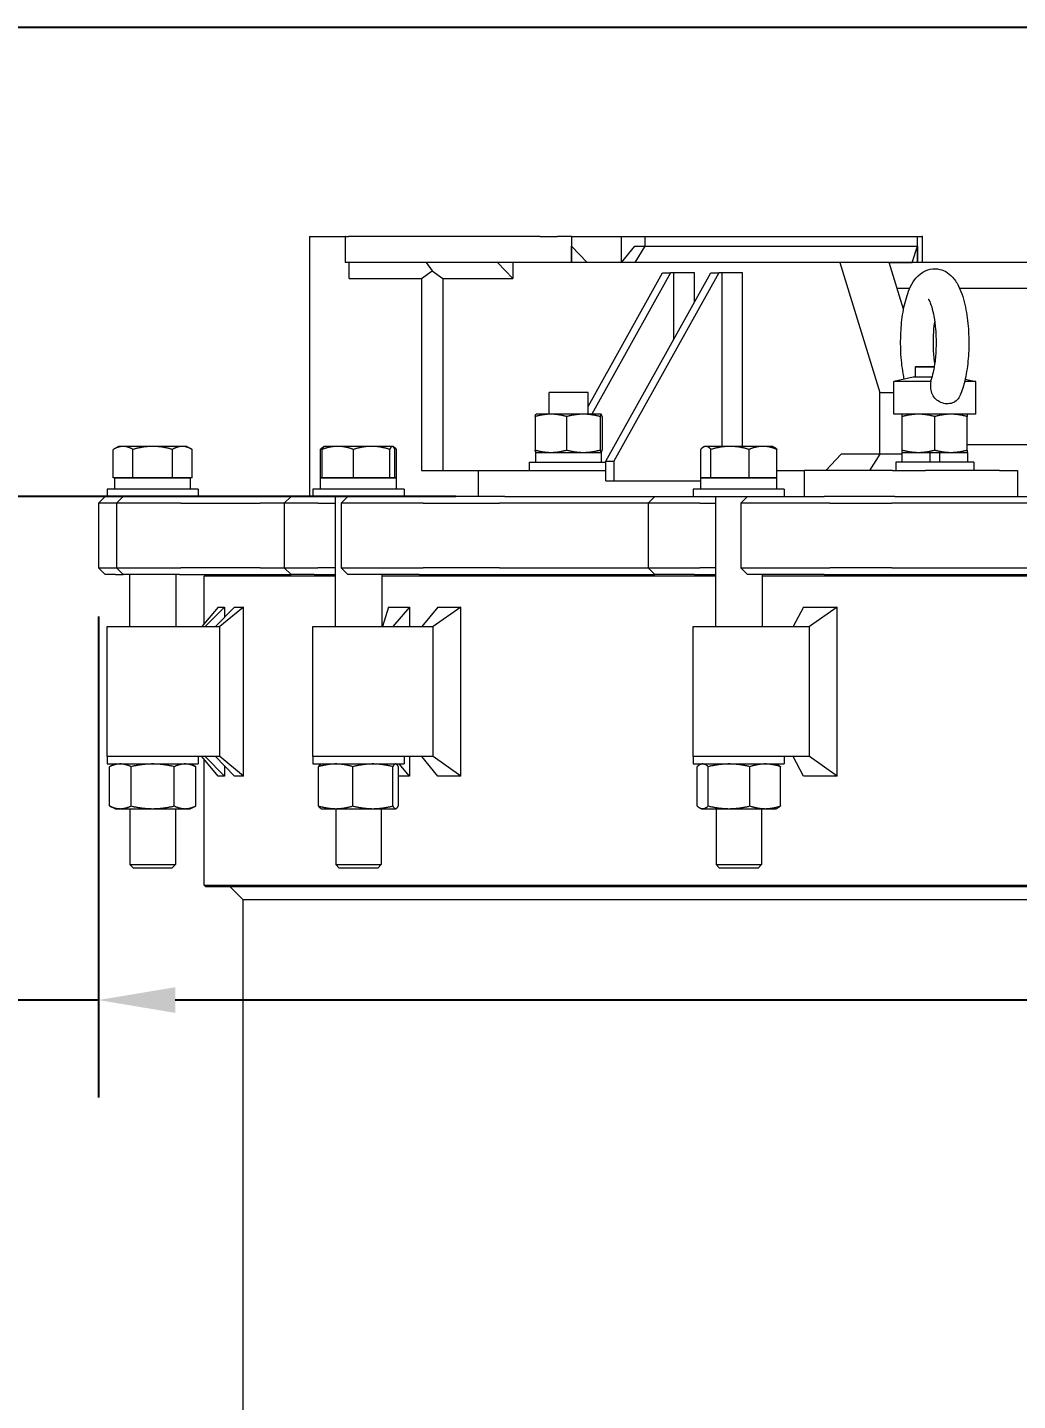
# Model space of a CAD drawing. Header units: inches. Extents: x 19 to 503, y 6 to 322.
# Drawn here: x 75.08 to 94.11, y 115.03 to 141.42 of the extents above; entities that cross this region are included whole.
import ezdxf

# ---------------------------------------------------------------- set-up
doc = ezdxf.new("R2010")
doc.units = ezdxf.units.IN
doc.header["$LTSCALE"] = 15
doc.header["$MEASUREMENT"] = 0
doc.linetypes.add('DASHED_SPACE', pattern=[0.2067, 0.1654, -0.0413])
for name, color, linetype, lineweight in [('Dimension (ANSI)', 7, 'Continuous', 25), ('Sketch Geometry (ANSI)', 7, 'Continuous', 25), ('Visible (ANSI)', 7, 'Continuous', 50)]:
    doc.layers.add(name, color=color, linetype=linetype, lineweight=lineweight)
doc.styles.add('MEMCOR Medium', font='arial.ttf')
doc.dimstyles.new('Default (ANSI)', dxfattribs={"dimscale": 15, "dimtxt": 0.15, "dimasz": 0.098425, "dimexe": 0.125, "dimexo": 0.0625, "dimgap": 0.031496, "dimtad": 0, "dimtih": 1, "dimtoh": 1, "dimdec": 4, "dimrnd": 1e-08, "dimzin": 3, "dimdsep": 46, "dimlunit": 5, "dimtxsty": 'MEMCOR Medium', "dimcen": 0.09, "dimdle": 0.393701, "dimclrd": 256, "dimclre": 256, "dimclrt": 256, "dimadec": 0, "dimazin": 1, "dimtfac": 0.8, "dimtofl": 0, "dimtmove": 0, "dimatfit": 3, "dimfxl": 1, "dimfrac": 1, "dimtolj": 1, "dimtzin": 4, "dimlwd": -1, "dimlwe": -1, "dimarcsym": 0})

# ---------------------------------------------------------------- blocks, each defined once
blk = doc.blocks.new('*D19')
at = {"layer": 'Defpoints', "color": 0, "transparency": 16777216}
for p in [(76.442, 131.031), (130.511, 131.031), (130.511, 122.723)]:
    blk.add_point(p, dxfattribs=at)
at = {"layer": 'Dimension (ANSI)', "transparency": 16777216}
for p, q in [((76.442, 130.093), (76.442, 120.848)), ((130.511, 130.093), (130.511, 120.848)), ((76.442, 122.723), (68.227, 122.723)), ((129.035, 122.723), (77.918, 122.723))]:
    blk.add_line(p, q, dxfattribs=at)
for points in [[(77.918, 122.969), (77.918, 122.477), (76.442, 122.723)], [(129.035, 122.969), (129.035, 122.477), (130.511, 122.723)]]:
    blk.add_solid(points, dxfattribs=at)
at = {"layer": 'Dimension (ANSI)', "transparency": 16777216, "char_height": 2.25, "attachment_point": 5, "style": 'MEMCOR Medium'}
for s, insert in [('\\A1; 54{\\H0.8x;\\S1#16;} in', (59.228, 125.038)), ('\\A1;[1373.4 mm]', (59.228, 120.809))]:
    blk.add_mtext(s, dxfattribs=dict(at, insert=insert))
blk = doc.blocks.new('*D22')
at = {"layer": 'Defpoints', "color": 0, "transparency": 16777216}
for p in [(44.986, 132.401), (84.252, 132.401), (80.752, 44.463)]:
    blk.add_point(p, dxfattribs=at)
at = {"layer": 'Dimension (ANSI)', "transparency": 16777216}
for p, q in [((83.314, 132.401), (43.111, 132.401)), ((44.986, 130.925), (44.986, 104.714)), ((44.986, 45.94), (44.986, 96.226)), ((79.815, 44.463), (43.111, 44.463))]:
    blk.add_line(p, q, dxfattribs=at)
for points in [[(44.74, 130.925), (45.232, 130.925), (44.986, 132.401)], [(44.74, 45.94), (45.232, 45.94), (44.986, 44.463)]]:
    blk.add_solid(points, dxfattribs=at)
at = {"layer": 'Dimension (ANSI)', "transparency": 16777216, "char_height": 2.25, "attachment_point": 5, "style": 'MEMCOR Medium'}
for s, insert in [('\\A1; 87{\\H0.8x;\\S15#16;} in', (44.986, 102.8)), ('\\A1;[2233.6 mm]', (44.986, 98.556))]:
    blk.add_mtext(s, dxfattribs=dict(at, insert=insert))
blk = doc.blocks.new('*D29')
at = {"layer": 'Defpoints', "color": 0, "transparency": 16777216}
for p in [(31.787, 141.416), (102.901, 141.416), (80.752, 44.463)]:
    blk.add_point(p, dxfattribs=at)
at = {"layer": 'Dimension (ANSI)', "transparency": 16777216}
for p, q in [((101.964, 141.416), (29.912, 141.416)), ((31.787, 139.94), (31.787, 89.902)), ((31.787, 45.94), (31.787, 81.414)), ((79.815, 44.463), (29.912, 44.463))]:
    blk.add_line(p, q, dxfattribs=at)
for points in [[(31.54, 139.94), (32.033, 139.94), (31.787, 141.416)], [(31.54, 45.94), (32.033, 45.94), (31.787, 44.463)]]:
    blk.add_solid(points, dxfattribs=at)
at = {"layer": 'Dimension (ANSI)', "transparency": 16777216, "char_height": 2.25, "attachment_point": 5, "style": 'MEMCOR Medium'}
for s, insert in [('\\A1; 96{\\H0.8x;\\S15#16;} in', (31.787, 87.988)), ('\\A1;[2462.6 mm]', (31.787, 83.744))]:
    blk.add_mtext(s, dxfattribs=dict(at, insert=insert))

msp = doc.modelspace()

# ---------------------------------------------------------------- linework, layer by layer
at = {"layer": 'Sketch Geometry (ANSI)', "linetype": 'DASHED_SPACE', "ltscale": 1.133667}
msp.add_line((137.78205, 141.41594), (25.30415, 141.41594), dxfattribs=at)
at = {"layer": 'Visible (ANSI)', "linetype": 'Continuous', "lineweight": 18}
for p, q in [((80.50085, 137.40094), (81.18805, 137.40094)), ((80.50085, 137.40094), (80.50085, 132.40094)), ((81.19243, 137.40094), (81.18805, 137.40094)), ((81.18805, 137.40094), (81.18805, 136.90094)), ((81.19243, 137.40094), (81.24971, 137.40094)), ((84.93378, 137.40094), (81.24971, 137.40094)), ((84.93378, 137.40094), (85.26919, 137.40094)), ((85.53742, 137.40094), (85.26919, 137.40094)), ((85.53742, 137.40094), (85.74085, 137.40094)), ((85.53742, 137.40094), (85.53742, 136.90094)), ((85.74085, 137.40094), (86.50085, 137.40094)), ((86.50085, 136.90094), (86.50085, 137.40094)), ((86.50085, 137.40094), (86.955, 137.40094)), ((86.955, 137.40094), (92.18581, 137.40094)), ((86.955, 137.21344), (86.955, 137.40094)), ((92.18581, 137.40094), (92.27297, 137.40094)), ((92.18581, 136.90094), (92.18581, 137.40094)), ((92.28765, 137.40094), (92.27297, 137.40094)), ((92.28765, 136.90094), (92.28765, 137.40094)), ((85.83463, 136.90094), (85.53742, 137.21344)), ((85.53742, 136.90094), (85.53742, 137.21344)), ((86.50085, 136.90094), (86.75683, 137.21344)), ((86.75683, 137.21344), (86.955, 137.21344)), ((86.75899, 136.90094), (86.955, 137.21344)), ((86.955, 137.21344), (92.18581, 137.21344)), ((92.08924, 136.90094), (92.18581, 137.21344)), ((92.18581, 137.21344), (92.18581, 136.90094)), ((81.19243, 136.90094), (81.18805, 136.90094)), ((81.24971, 136.90094), (81.19243, 136.90094)), ((84.70525, 136.90094), (81.24971, 136.90094)), ((81.26085, 136.58844), (81.26085, 136.90094)), ((82.65489, 136.58844), (82.85942, 136.73704)), ((82.74034, 136.90094), (82.85942, 136.73704)), ((82.85942, 136.73704), (83.06395, 136.58844)), ((84.40804, 136.58844), (84.11084, 136.90094)), ((84.40804, 136.90094), (84.40804, 136.58844)), ((90.69281, 136.90094), (84.70525, 136.90094)), ((85.85661, 134.13172), (87.28759, 136.70094)), ((87.4421, 136.70094), (85.92825, 133.98294)), ((86.1984, 133.08094), (88.21464, 136.70094)), ((88.36915, 136.70094), (86.35291, 133.08094)), ((87.28759, 136.70094), (87.4421, 136.70094)), ((87.5063, 136.70094), (87.4421, 136.70094)), ((87.90007, 136.70094), (87.5063, 136.70094)), ((87.5063, 135.42916), (87.5063, 136.70094)), ((87.90007, 136.13615), (87.90007, 136.70094)), ((88.21464, 136.70094), (88.36915, 136.70094)), ((88.43335, 136.70094), (88.36915, 136.70094)), ((88.82712, 136.70094), (88.43335, 136.70094)), ((88.43335, 133.36457), (88.43335, 136.70094)), ((88.82712, 133.36457), (88.82712, 136.70094)), ((91.64387, 136.90094), (90.69281, 136.90094)), ((90.69281, 136.90094), (91.46535, 134.40094)), ((98.70386, 136.90094), (91.64387, 136.90094)), ((91.9214, 136.00283), (91.64387, 136.90094)), ((91.64387, 136.90094), (92.08924, 136.90094)), ((81.26085, 136.58844), (82.65489, 136.58844)), ((82.65489, 136.58844), (82.65489, 132.90094)), ((83.06395, 136.58844), (83.06395, 132.90094)), ((83.06395, 136.58844), (84.40804, 136.58844)), ((92.04078, 136.40094), (91.79837, 136.40094)), ((100.26714, 136.40094), (92.99903, 136.40094)), ((92.15741, 134.90094), (92.14491, 134.88844)), ((92.5089, 134.88844), (92.14491, 134.88844)), ((92.14491, 134.88844), (92.14491, 134.69194)), ((92.15741, 134.90094), (92.51095, 134.90094)), ((92.10456, 134.69194), (91.73251, 134.61286)), ((92.44987, 134.61286), (91.73251, 134.61286)), ((91.73251, 133.98294), (91.73251, 134.61286)), ((92.46513, 134.69194), (92.10456, 134.69194)), ((93.30731, 134.61286), (93.0956, 134.61286)), ((93.10543, 134.65577), (93.30731, 134.61286)), ((93.30731, 133.98294), (93.30731, 134.61286)), ((85.85661, 134.40094), (85.10661, 134.40094)), ((85.10661, 133.98294), (85.10661, 134.40094)), ((85.85661, 133.98294), (85.85661, 134.40094)), ((91.46535, 134.40094), (91.73251, 134.40094)), ((91.46535, 133.21344), (91.46535, 134.40094)), ((84.83819, 133.93785), (84.83819, 133.29403)), ((84.85661, 133.98294), (84.85571, 133.98252)), ((85.14058, 133.98294), (84.85661, 133.98294)), ((85.76468, 133.98294), (85.14058, 133.98294)), ((85.44297, 133.93785), (85.44297, 133.29403)), ((86.10571, 133.98294), (85.76468, 133.98294)), ((86.08639, 133.93785), (86.08639, 133.29403)), ((86.10661, 133.98294), (86.10571, 133.98294)), ((86.10661, 133.98294), (86.1075, 133.98252)), ((86.12503, 133.93785), (86.12503, 133.29403)), ((93.30731, 133.98294), (91.73251, 133.98294)), ((91.89491, 133.29403), (91.89491, 133.93785)), ((92.51991, 133.29403), (92.51991, 133.93785)), ((93.14491, 133.29403), (93.14491, 133.93785)), ((76.8284, 133.36457), (76.72692, 133.30598)), ((76.72692, 132.76057), (76.72692, 133.30598)), ((76.91629, 133.36457), (76.8284, 133.36457)), ((77.4844, 133.36457), (76.91629, 133.36457)), ((77.10566, 132.76057), (77.10566, 133.30598)), ((78.05251, 133.36457), (77.4844, 133.36457)), ((77.86314, 132.76057), (77.86314, 133.30598)), ((78.1404, 133.36457), (78.05251, 133.36457)), ((78.1404, 133.36457), (78.24188, 133.30598)), ((78.24188, 132.76057), (78.24188, 133.30598)), ((80.70977, 132.76057), (80.70977, 133.30598)), ((80.74162, 132.76057), (80.74162, 133.30598)), ((80.77979, 133.3613), (80.76231, 133.35121)), ((80.78545, 133.36457), (80.77979, 133.3613)), ((81.0421, 133.36457), (80.78545, 133.36457)), ((81.69249, 133.36457), (81.0421, 133.36457)), ((81.34258, 132.76057), (81.34258, 133.30598)), ((82.09183, 133.36457), (81.69249, 133.36457)), ((82.0424, 132.76057), (82.0424, 133.30598)), ((82.09745, 133.36457), (82.09183, 133.36457)), ((82.09745, 133.36457), (82.10311, 133.3613)), ((82.10311, 133.3613), (82.12059, 133.35121)), ((82.14127, 132.76057), (82.14127, 133.30598)), ((82.17312, 132.76057), (82.17312, 133.30598)), ((88.02144, 132.76057), (88.02144, 133.30598)), ((88.09712, 133.36457), (88.07398, 133.35121)), ((88.11947, 133.36457), (88.09712, 133.36457)), ((88.58333, 133.36457), (88.11947, 133.36457)), ((88.2175, 132.76057), (88.2175, 133.30598)), ((89.21698, 133.36457), (88.58333, 133.36457)), ((88.94917, 132.76057), (88.94917, 133.30598)), ((89.40912, 133.36457), (89.21698, 133.36457)), ((89.40912, 133.36457), (89.43226, 133.35121)), ((89.48479, 132.76057), (89.48479, 133.30598)), ((93.14491, 133.40094), (98.47483, 133.40094)), ((84.73161, 133.06094), (86.1984, 133.06094)), ((84.73161, 132.90094), (84.73161, 133.06094)), ((84.84911, 133.24894), (86.11411, 133.24894)), ((84.84911, 133.06094), (84.84911, 133.24894)), ((84.85661, 133.24894), (84.85571, 133.24936)), ((86.10661, 133.24894), (86.1075, 133.24936)), ((86.11411, 133.06094), (86.11411, 133.24894)), ((86.1984, 133.08094), (86.35291, 133.08094)), ((86.1984, 132.70094), (86.1984, 133.08094)), ((86.35291, 133.08094), (86.35291, 132.70094)), ((90.72371, 133.21344), (90.42651, 132.90094)), ((91.46535, 133.21344), (90.72371, 133.21344)), ((91.46535, 133.21344), (91.26472, 132.90094)), ((91.88741, 133.21344), (91.46535, 133.21344)), ((93.26991, 133.06094), (91.76991, 133.06094)), ((91.76991, 133.06094), (91.76991, 132.90094)), ((91.88741, 133.24894), (92.42591, 133.24894)), ((91.88741, 133.24894), (91.88741, 133.06094)), ((92.42591, 133.24894), (92.42591, 133.06094)), ((92.42591, 133.24894), (92.61391, 133.24894)), ((92.61391, 133.24894), (92.61391, 133.06094)), ((92.61391, 133.24894), (93.15241, 133.24894)), ((93.15241, 133.24894), (93.15241, 133.06094)), ((93.26991, 133.06094), (93.26991, 132.90094)), ((76.91629, 132.76057), (76.72692, 132.76057)), ((76.7549, 132.76056), (78.21339, 132.76056)), ((76.7549, 132.54156), (76.7549, 132.76056)), ((76.8284, 132.76057), (76.8284, 132.76056)), ((77.10566, 132.76057), (76.91629, 132.76057)), ((77.4844, 132.76057), (77.10566, 132.76057)), ((77.86314, 132.76057), (77.4844, 132.76057)), ((78.05251, 132.76057), (77.86314, 132.76057)), ((78.24188, 132.76057), (78.05251, 132.76057)), ((78.1404, 132.76057), (78.1404, 132.76056)), ((80.74162, 132.76057), (80.70977, 132.76057)), ((80.71195, 132.76056), (82.17095, 132.76056)), ((80.71195, 132.54156), (80.71195, 132.76056)), ((81.0421, 132.76057), (80.74162, 132.76057)), ((80.78545, 132.76057), (80.78545, 132.76056)), ((81.34258, 132.76057), (81.0421, 132.76057)), ((81.69249, 132.76057), (81.34258, 132.76057)), ((82.0424, 132.76057), (81.69249, 132.76057)), ((82.09183, 132.76057), (82.0424, 132.76057)), ((82.14127, 132.76057), (82.09183, 132.76057)), ((82.09745, 132.76057), (82.09745, 132.76056)), ((82.17312, 132.76057), (82.14127, 132.76057)), ((82.17095, 132.54156), (82.17095, 132.76056)), ((82.65489, 132.90094), (83.06395, 132.90094)), ((83.06395, 132.90094), (83.74889, 132.90094)), ((83.74889, 132.90094), (83.77336, 132.90094)), ((83.74889, 132.40094), (83.74889, 132.90094)), ((83.77336, 132.90094), (84.23689, 132.90094)), ((84.23689, 132.90094), (84.86692, 132.90094)), ((84.86692, 132.90094), (86.1984, 132.90094)), ((88.11947, 132.76057), (88.02144, 132.76057)), ((88.02362, 132.76056), (89.48262, 132.76056)), ((88.02362, 132.54156), (88.02362, 132.76056)), ((88.09712, 132.76057), (88.09712, 132.76056)), ((88.2175, 132.76057), (88.11947, 132.76057)), ((88.58333, 132.76057), (88.2175, 132.76057)), ((88.94917, 132.76057), (88.58333, 132.76057)), ((89.21698, 132.76057), (88.94917, 132.76057)), ((89.48479, 132.76057), (89.21698, 132.76057)), ((89.40912, 132.76057), (89.40912, 132.76056)), ((89.48262, 132.54156), (89.48262, 132.76056)), ((89.48479, 132.90094), (90.01042, 132.90094)), ((91.71001, 132.90094), (90.01042, 132.90094)), ((90.01042, 132.90094), (90.01042, 132.40094)), ((91.71001, 132.90094), (92.34005, 132.90094)), ((93.76663, 132.90094), (92.34005, 132.90094)), ((93.76663, 132.90094), (94.11213, 132.90094)), ((94.11213, 132.90094), (94.11213, 132.40094)), ((78.3594, 132.54156), (76.6094, 132.54156)), ((76.6094, 132.54156), (76.6094, 132.40094)), ((78.2139, 132.54156), (78.2139, 132.60531)), ((78.3594, 132.54156), (78.3594, 132.40094)), ((82.31645, 132.54156), (80.56645, 132.54156)), ((80.56645, 132.54156), (80.56645, 132.40094)), ((82.31645, 132.54156), (82.31645, 132.40094)), ((86.1984, 132.70094), (86.35291, 132.70094)), ((86.35291, 132.70094), (88.02362, 132.70094)), ((89.62812, 132.54156), (87.87812, 132.54156)), ((87.87812, 132.54156), (87.87812, 132.40094)), ((89.62812, 132.54156), (89.62812, 132.40094)), ((76.57152, 132.40094), (76.44152, 132.27094)), ((76.45404, 132.27094), (76.44152, 132.27094)), ((76.44152, 132.27094), (76.44152, 131.03094)), ((76.49982, 132.27094), (76.45404, 132.27094)), ((76.78891, 132.27094), (76.49982, 132.27094)), ((76.57152, 132.40094), (76.58241, 132.40094)), ((76.58241, 132.40094), (76.6094, 132.40094)), ((76.6094, 132.40094), (76.91891, 132.40094)), ((76.91891, 132.40094), (76.78891, 132.27094)), ((76.79515, 132.27094), (76.78891, 132.27094)), ((76.78891, 132.27094), (76.78891, 131.03094)), ((76.85902, 132.27094), (76.79515, 132.27094)), ((78.02679, 132.27094), (76.85902, 132.27094)), ((76.91891, 132.40094), (76.9219, 132.40094)), ((76.9219, 132.40094), (76.98547, 132.40094)), ((76.98547, 132.40094), (78.00143, 132.40094)), ((78.95169, 132.40094), (78.00143, 132.40094)), ((78.02679, 132.27094), (78.97705, 132.27094)), ((79.67746, 132.40094), (78.95169, 132.40094)), ((78.97705, 132.27094), (79.55306, 132.27094)), ((80.01491, 132.27094), (79.55306, 132.27094)), ((79.67746, 132.40094), (80.14491, 132.40094)), ((80.14491, 132.40094), (80.01491, 132.27094)), ((80.16297, 132.27094), (80.01491, 132.27094)), ((80.01491, 132.27094), (80.01491, 131.03094)), ((80.14491, 132.40094), (80.27372, 132.40094)), ((80.31143, 132.27094), (80.16297, 132.27094)), ((80.27372, 132.40094), (80.42147, 132.40094)), ((80.66195, 132.27094), (80.31143, 132.27094)), ((80.42147, 132.40094), (80.56645, 132.40094)), ((80.56645, 132.40094), (81.23641, 132.40094)), ((80.66195, 132.27094), (80.99395, 132.27094)), ((80.99395, 132.40094), (80.99395, 129.90094)), ((81.23641, 132.40094), (81.10641, 132.27094)), ((81.15247, 132.27094), (81.10641, 132.27094)), ((81.10641, 132.27094), (81.10641, 131.03094)), ((81.31626, 132.27094), (81.15247, 132.27094)), ((81.23641, 132.40094), (81.25852, 132.40094)), ((81.25852, 132.40094), (81.42153, 132.40094)), ((82.68162, 132.27094), (81.31626, 132.27094)), ((81.42153, 132.40094), (82.6094, 132.40094)), ((83.41499, 132.40094), (82.6094, 132.40094)), ((82.68162, 132.27094), (83.48721, 132.27094)), ((84.25199, 132.40094), (83.41499, 132.40094)), ((83.48721, 132.27094), (84.1515, 132.27094)), ((87.00787, 132.27094), (84.1515, 132.27094)), ((84.25199, 132.40094), (87.13787, 132.40094)), ((87.13787, 132.40094), (87.00787, 132.27094)), ((87.42116, 132.27094), (87.00787, 132.27094)), ((87.00787, 132.27094), (87.00787, 131.03094)), ((87.13787, 132.40094), (87.49743, 132.40094)), ((87.64969, 132.27094), (87.42116, 132.27094)), ((87.49743, 132.40094), (87.72488, 132.40094)), ((88.00215, 132.27094), (87.64969, 132.27094)), ((87.72488, 132.40094), (87.89192, 132.40094)), ((87.89192, 132.40094), (88.92149, 132.40094)), ((88.00215, 132.27094), (88.30562, 132.27094)), ((88.30562, 132.40094), (88.30562, 129.90094)), ((88.92149, 132.40094), (88.79149, 132.27094)), ((88.9084, 132.27094), (88.79149, 132.27094)), ((88.79149, 132.27094), (88.79149, 131.03094)), ((89.14717, 132.27094), (88.9084, 132.27094)), ((88.92149, 132.40094), (88.9776, 132.40094)), ((88.9776, 132.40094), (89.21525, 132.40094)), ((90.50228, 132.27094), (89.14717, 132.27094)), ((89.21525, 132.40094), (90.39419, 132.40094)), ((90.93246, 132.40094), (90.39419, 132.40094)), ((90.50228, 132.27094), (91.04055, 132.27094)), ((91.75326, 132.40094), (90.93246, 132.40094)), ((91.04055, 132.27094), (91.69198, 132.27094)), ((96.21876, 132.27094), (91.69198, 132.27094)), ((91.75326, 132.40094), (96.2565, 132.40094)), ((76.44152, 131.03094), (76.45404, 131.03094)), ((76.57152, 130.90094), (76.44152, 131.03094)), ((76.45404, 131.03094), (76.49982, 131.03094)), ((76.49982, 131.03094), (76.78891, 131.03094)), ((76.58241, 130.90094), (76.57152, 130.90094)), ((76.62797, 130.90094), (76.58241, 130.90094)), ((76.76968, 130.90094), (76.62797, 130.90094)), ((76.76968, 130.90094), (76.91891, 130.90094)), ((76.78891, 131.03094), (76.79515, 131.03094)), ((76.91891, 130.90094), (76.78891, 131.03094)), ((76.79515, 131.03094), (76.85902, 131.03094)), ((76.85902, 131.03094), (78.02679, 131.03094)), ((76.9219, 130.90094), (76.91891, 130.90094)), ((76.98547, 130.90094), (76.9219, 130.90094)), ((78.00143, 130.90094), (76.98547, 130.90094)), ((77.0369, 130.90094), (77.0369, 129.90094)), ((77.9319, 130.90094), (77.9319, 129.90094)), ((78.00143, 130.90094), (78.95169, 130.90094)), ((78.97705, 131.03094), (78.02679, 131.03094)), ((78.50644, 130.90094), (78.47519, 130.86969)), ((78.95169, 130.90094), (79.48614, 130.90094)), ((79.55306, 131.03094), (78.97705, 131.03094)), ((79.48614, 130.90094), (80.14491, 130.90094)), ((79.55306, 131.03094), (80.01491, 131.03094)), ((80.01491, 131.03094), (80.16297, 131.03094)), ((80.14491, 130.90094), (80.01491, 131.03094)), ((80.27372, 130.90094), (80.14491, 130.90094)), ((80.16297, 131.03094), (80.31143, 131.03094)), ((80.42147, 130.90094), (80.27372, 130.90094)), ((80.31143, 131.03094), (80.66195, 131.03094)), ((80.58972, 130.90094), (80.42147, 130.90094)), ((80.58972, 130.90094), (80.99395, 130.90094)), ((80.99395, 131.03094), (80.66195, 131.03094)), ((81.10641, 131.03094), (81.15247, 131.03094)), ((81.23641, 130.90094), (81.10641, 131.03094)), ((81.15247, 131.03094), (81.31626, 131.03094)), ((81.25852, 130.90094), (81.23641, 130.90094)), ((81.42153, 130.90094), (81.25852, 130.90094)), ((81.31626, 131.03094), (82.68162, 131.03094)), ((82.6094, 130.90094), (81.42153, 130.90094)), ((81.88895, 130.90094), (81.88895, 129.90094)), ((82.6094, 130.90094), (83.41499, 130.90094)), ((83.48721, 131.03094), (82.68162, 131.03094)), ((83.41499, 130.90094), (83.96268, 130.90094)), ((84.1515, 131.03094), (83.48721, 131.03094)), ((83.96268, 130.90094), (87.13787, 130.90094)), ((84.1515, 131.03094), (87.00787, 131.03094)), ((87.00787, 131.03094), (87.42116, 131.03094)), ((87.13787, 130.90094), (87.00787, 131.03094)), ((87.49743, 130.90094), (87.13787, 130.90094)), ((87.42116, 131.03094), (87.64969, 131.03094)), ((87.72488, 130.90094), (87.49743, 130.90094)), ((87.64969, 131.03094), (88.00215, 131.03094)), ((87.89406, 130.90094), (87.72488, 130.90094)), ((87.89406, 130.90094), (88.30562, 130.90094)), ((88.30562, 131.03094), (88.00215, 131.03094)), ((88.79149, 131.03094), (88.9084, 131.03094)), ((88.92149, 130.90094), (88.79149, 131.03094)), ((88.9084, 131.03094), (89.14717, 131.03094)), ((88.9776, 130.90094), (88.92149, 130.90094)), ((89.21525, 130.90094), (88.9776, 130.90094)), ((89.14717, 131.03094), (90.50228, 131.03094)), ((89.20062, 130.90094), (89.20062, 129.90094)), ((90.39419, 130.90094), (89.21525, 130.90094)), ((90.39419, 130.90094), (90.93246, 130.90094)), ((91.04055, 131.03094), (90.50228, 131.03094)), ((90.93246, 130.90094), (91.41001, 130.90094)), ((91.69198, 131.03094), (91.04055, 131.03094)), ((91.41001, 130.90094), (96.48577, 130.90094)), ((91.69198, 131.03094), (96.21876, 131.03094)), ((80.99395, 130.86969), (78.47519, 130.86969)), ((78.47519, 129.95309), (78.47519, 130.86969)), ((88.30562, 130.86969), (81.88895, 130.86969)), ((97.85877, 130.86969), (89.20062, 130.86969)), ((78.7424, 130.27579), (78.432, 129.90094)), ((78.86423, 130.27579), (78.49519, 129.90094)), ((79.05644, 130.27579), (78.69028, 129.90094)), ((78.7424, 130.27579), (78.86423, 130.27579)), ((79.23007, 130.27579), (78.77341, 129.90094)), ((78.86423, 130.27579), (78.86423, 130.07902)), ((79.05644, 130.27579), (79.23007, 130.27579)), ((79.23007, 127.02609), (79.23007, 130.27579)), ((82.02027, 130.27579), (81.90338, 129.90094)), ((82.02027, 130.27579), (82.419, 130.27579)), ((82.419, 130.27579), (82.10327, 129.90094)), ((82.419, 130.27579), (82.419, 129.90094)), ((82.96637, 130.27579), (82.65884, 129.90094)), ((83.40902, 130.27579), (82.87562, 129.90094)), ((82.96637, 130.27579), (83.40902, 130.27579)), ((83.40902, 127.02609), (83.40902, 130.27579)), ((89.99876, 130.27579), (89.79667, 129.90094)), ((89.99876, 130.27579), (90.64305, 130.27579)), ((90.64305, 130.27579), (90.11412, 129.90094)), ((90.64305, 127.02609), (90.64305, 130.27579)), ((76.6094, 129.90094), (77.6551, 129.90094)), ((76.6094, 127.40094), (76.6094, 129.90094)), ((77.6551, 129.90094), (78.77341, 129.90094)), ((78.77341, 127.40094), (78.77341, 129.90094)), ((80.56645, 129.90094), (81.92757, 129.90094)), ((80.56645, 127.40094), (80.56645, 129.90094)), ((81.92757, 129.90094), (82.87562, 129.90094)), ((82.87562, 127.40094), (82.87562, 129.90094)), ((87.87812, 129.90094), (89.48065, 129.90094)), ((87.87812, 127.40094), (87.87812, 129.90094)), ((89.48065, 129.90094), (90.11412, 129.90094)), ((90.11412, 127.40094), (90.11412, 129.90094)), ((77.6551, 127.40094), (76.6094, 127.40094)), ((77.6551, 127.40094), (76.6094, 127.40094)), ((76.6094, 127.40094), (76.6094, 127.26031)), ((76.6094, 127.26031), (78.3594, 127.26031)), ((76.7654, 127.26031), (76.65417, 127.20845)), ((76.65417, 126.45318), (76.65417, 127.20845)), ((77.06928, 126.45318), (77.06928, 127.20845)), ((78.77341, 127.40094), (77.6551, 127.40094)), ((77.89951, 126.45318), (77.89951, 127.20845)), ((78.2034, 127.26031), (78.31463, 127.20845)), ((78.31463, 126.45318), (78.31463, 127.20845)), ((78.3594, 127.40094), (78.3594, 127.26031)), ((78.7424, 127.02609), (78.432, 127.40094)), ((78.47519, 124.93219), (78.47519, 127.34879)), ((78.86423, 127.02609), (78.49519, 127.40094)), ((79.05644, 127.02609), (78.69028, 127.40094)), ((79.23007, 127.02609), (78.77341, 127.40094)), ((78.86423, 127.22286), (78.86423, 127.02609)), ((81.92757, 127.40094), (80.56645, 127.40094)), ((81.92757, 127.40094), (80.56645, 127.40094)), ((80.56645, 127.40094), (80.56645, 127.26031)), ((80.56645, 127.26031), (82.31645, 127.26031)), ((80.67441, 126.45318), (80.67441, 127.20845)), ((80.72245, 127.26031), (80.71624, 127.25742)), ((81.33308, 126.45318), (81.33308, 127.20845)), ((82.87562, 127.40094), (81.92757, 127.40094)), ((82.10011, 126.45318), (82.10011, 127.20845)), ((82.16045, 127.26031), (82.16665, 127.25742)), ((82.20848, 126.45318), (82.20848, 127.20845)), ((82.419, 127.02609), (82.22172, 127.26031)), ((82.31645, 127.40094), (82.31645, 127.26031)), ((82.419, 127.40094), (82.419, 127.02609)), ((82.96637, 127.02609), (82.65884, 127.40094)), ((83.40902, 127.02609), (82.87562, 127.40094)), ((89.48065, 127.40094), (87.87812, 127.40094)), ((89.48065, 127.40094), (87.87812, 127.40094)), ((87.87812, 127.40094), (87.87812, 127.26031)), ((87.87812, 127.26031), (89.62812, 127.26031)), ((87.95118, 126.45318), (87.95118, 127.20845)), ((88.03412, 127.26031), (88.00875, 127.24849)), ((88.16606, 126.45318), (88.16606, 127.20845)), ((88.968, 126.45318), (88.968, 127.20845)), ((89.47212, 127.26031), (89.49748, 127.24849)), ((90.11412, 127.40094), (89.48065, 127.40094)), ((89.55506, 126.45318), (89.55506, 127.20845)), ((89.62812, 127.40094), (89.62812, 127.26031)), ((89.99876, 127.02609), (89.79667, 127.40094)), ((90.64305, 127.02609), (90.11412, 127.40094)), ((78.86423, 127.02609), (78.7424, 127.02609)), ((79.23007, 127.02609), (79.05644, 127.02609)), ((82.419, 127.02609), (82.20848, 127.02609)), ((83.40902, 127.02609), (82.96637, 127.02609)), ((90.64305, 127.02609), (89.99876, 127.02609)), ((76.7654, 126.40131), (76.65417, 126.45318)), ((78.2034, 126.40131), (78.31463, 126.45318)), ((88.03412, 126.40131), (88.00875, 126.41314)), ((89.47212, 126.40131), (89.49748, 126.41314)), ((76.7654, 126.40131), (76.86173, 126.40131)), ((76.86173, 126.40131), (77.4844, 126.40131)), ((77.0469, 126.40131), (77.0469, 125.32668)), ((77.4844, 126.40131), (78.10707, 126.40131)), ((77.9219, 126.40131), (77.9219, 125.32668)), ((78.10707, 126.40131), (78.2034, 126.40131)), ((80.72245, 126.40131), (80.71624, 126.40421)), ((80.72245, 126.40131), (81.00375, 126.40131)), ((81.00375, 126.40131), (81.7166, 126.40131)), ((81.00395, 126.40131), (81.00395, 125.32668)), ((81.7166, 126.40131), (82.1543, 126.40131)), ((81.87895, 126.40131), (81.87895, 125.32668)), ((82.1543, 126.40131), (82.16045, 126.40131)), ((82.16045, 126.40131), (82.16665, 126.40421)), ((88.03412, 126.40131), (88.05862, 126.40131)), ((88.05862, 126.40131), (88.56703, 126.40131)), ((88.31562, 126.40131), (88.31562, 125.32668)), ((88.56703, 126.40131), (89.26153, 126.40131)), ((89.19062, 126.40131), (89.19062, 125.32668)), ((89.26153, 126.40131), (89.47212, 126.40131)), ((77.0469, 125.32668), (77.9219, 125.32668)), ((77.11506, 125.26056), (77.0469, 125.32668)), ((77.85374, 125.26056), (77.11506, 125.26056)), ((77.85374, 125.26056), (77.9219, 125.32668)), ((81.00395, 125.32668), (81.87895, 125.32668)), ((81.07211, 125.26056), (81.00395, 125.32668)), ((81.81079, 125.26056), (81.07211, 125.26056)), ((81.81079, 125.26056), (81.87895, 125.32668)), ((88.31562, 125.32668), (89.19062, 125.32668)), ((88.38378, 125.26056), (88.31562, 125.32668)), ((89.12246, 125.26056), (88.38378, 125.26056)), ((89.12246, 125.26056), (89.19062, 125.32668)), ((78.47519, 124.93219), (128.47762, 124.93219)), ((78.50644, 124.90094), (78.47519, 124.93219)), ((128.44634, 124.90094), (78.50644, 124.90094)), ((79.2267, 124.65094), (78.9767, 124.90094)), ((79.2267, 113.15094), (79.2267, 124.65094)), ((127.72278, 124.65094), (79.2267, 124.65094))]:
    msp.add_line(p, q, dxfattribs=at)
msp.add_ellipse((77.4844, 132.60531), major_axis=(0, 4.1372), ratio=0.17632698, start_param=4.71238898, end_param=4.7499235, dxfattribs=at)
for points, knots in [([(91.93438, 134.65577), (91.92651, 134.69171), (91.91931, 134.72852), (91.89, 134.89699), (91.8752, 135.03745), (91.86206, 135.31846), (91.86304, 135.45858), (91.87982, 135.73188), (91.89561, 135.8649), (91.94304, 136.11895), (91.97499, 136.23867), (92.06722, 136.47136), (92.124, 136.58475), (92.27313, 136.70194), (92.30546, 136.7226), (92.39793, 136.76456), (92.46496, 136.77999), (92.58871, 136.77639), (92.64393, 136.76274), (92.74679, 136.71789), (92.79184, 136.68517), (92.88693, 136.59654), (92.92741, 136.53764), (93.02486, 136.36141), (93.06717, 136.23314), (93.12973, 135.96074), (93.15046, 135.82052), (93.17399, 135.53849), (93.17785, 135.39769), (93.17051, 135.12066), (93.15949, 134.98453), (93.12237, 134.7233), (93.09601, 134.59892), (93.04584, 134.43733), (93.02902, 134.39058), (93.00999, 134.34584)], [4.09552197, 4.09552197, 4.09552197, 4.09552197, 4.19963387, 4.19963387, 4.56211198, 4.56211198, 4.90855175, 4.90855175, 5.25587215, 5.25587215, 5.62101812, 5.62101812, 6.0449736, 6.0449736, 6.14387202, 6.14387202, 6.29216644, 6.29216644, 6.41712226, 6.41712226, 6.56359159, 6.56359159, 6.79275957, 6.79275957, 7.21480781, 7.21480781, 7.59032217, 7.59032217, 7.93942864, 7.93942864, 8.28504298, 8.28504298, 8.64169478, 8.64169478, 8.79639587, 8.79639587, 8.79639587, 8.79639587]), ([(92.3963, 136.19295), (92.3963, 136.19295), (92.39767, 136.19133), (92.40465, 136.18121), (92.41318, 136.16697), (92.4346, 136.121), (92.44813, 136.08586), (92.47658, 135.99263), (92.49132, 135.93135), (92.51751, 135.78711), (92.52845, 135.70244), (92.54312, 135.52032), (92.54647, 135.42242), (92.54432, 135.22672), (92.5387, 135.12894), (92.5195, 134.94732), (92.50605, 134.86322), (92.47664, 134.72923), (92.46143, 134.67594), (92.44629, 134.63349)], [6.62702398, 6.62702398, 6.62702398, 6.62702398, 6.70416555, 6.70416555, 6.86876853, 6.86876853, 7.07490819, 7.07490819, 7.32264417, 7.32264417, 7.59898491, 7.59898491, 7.88954692, 7.88954692, 8.18360734, 8.18360734, 8.4716069, 8.4716069, 8.71095174, 8.71095174, 8.71095174, 8.71095174]), ([(92.51991, 134.96149), (92.51759, 134.97862), (92.51542, 134.99604), (92.50326, 135.1022), (92.49695, 135.19687), (92.49287, 135.39089), (92.49532, 135.4903), (92.50638, 135.64593), (92.51239, 135.70462), (92.51991, 135.7603)], [4.300253669, 4.300253669, 4.300253669, 4.300253669, 4.35754583, 4.35754583, 4.644492531, 4.644492531, 4.938376462, 4.938376462, 5.124524292, 5.124524292, 5.124524292, 5.124524292]), ([(93.00999, 134.34584), (93.00655, 134.33775), (93.0029, 134.33006), (92.98151, 134.28931), (92.95862, 134.26093), (92.90219, 134.21592), (92.86946, 134.19998), (92.79772, 134.18193), (92.75935, 134.18004), (92.68237, 134.19062), (92.64447, 134.20292), (92.57595, 134.24039), (92.5459, 134.26462), (92.49741, 134.32199), (92.4793, 134.3536), (92.45287, 134.42513), (92.4459, 134.46406), (92.44215, 134.54006), (92.44462, 134.57679), (92.44987, 134.61286)], [0.72453654, 0.72453654, 0.72453654, 0.72453654, 0.81032109, 0.81032109, 1.20276192, 1.20276192, 1.59558596, 1.59558596, 1.99035936, 1.99035936, 2.38336514, 2.38336514, 2.76084736, 2.76084736, 3.1197663, 3.1197663, 3.50609869, 3.50609869, 3.8615623, 3.8615623, 3.8615623, 3.8615623])]:
    msp.add_open_spline(points, degree=3, knots=knots, dxfattribs=at)
msp.add_open_spline([(92.44987, 134.61286), (92.44503, 134.61963), (92.44382, 134.62656), (92.44629, 134.63349)], degree=3, dxfattribs=at)
for points, weights in [([(85.14058, 133.98294), (85.00024, 133.98294), (84.83819, 133.93785)], [1, 1.0379548493, 1]), ([(84.83819, 133.93785), (84.84757, 133.97873), (84.85571, 133.98252)], [1, 1.03428601169, 1.00662839197]), ([(85.44297, 133.93785), (85.28092, 133.98294), (85.14058, 133.98294)], [1, 1.0379548493, 1]), ([(85.76468, 133.98294), (85.61538, 133.98294), (85.44297, 133.93785)], [1, 1.0379548493, 1]), ([(86.08639, 133.93785), (85.91399, 133.98294), (85.76468, 133.98294)], [1, 1.0379548493, 1]), ([(86.10571, 133.98294), (86.09675, 133.98294), (86.08639, 133.93785)], [1, 1.0379548493, 1]), ([(86.12503, 133.93785), (86.11468, 133.98294), (86.10571, 133.98294)], [1, 1.0379548493, 1]), ([(91.89491, 133.93785), (91.89491, 133.98294), (91.89491, 133.98294)], [1, 1.0379548493, 1]), ([(92.20741, 133.98294), (92.06237, 133.98294), (91.89491, 133.93785)], [1, 1.0379548493, 1]), ([(92.51991, 133.93785), (92.35244, 133.98294), (92.20741, 133.98294)], [1, 1.0379548493, 1]), ([(92.83241, 133.98294), (92.68737, 133.98294), (92.51991, 133.93785)], [1, 1.0379548493, 1]), ([(93.14491, 133.93785), (92.97744, 133.98294), (92.83241, 133.98294)], [1, 1.0379548493, 1]), ([(93.14491, 133.98294), (93.14491, 133.98294), (93.14491, 133.93785)], [1, 1.0379548493, 1]), ([(76.91629, 133.36457), (76.8284, 133.36457), (76.72692, 133.30598)], [1, 1.0379548493, 1]), ([(77.10566, 133.30598), (77.00417, 133.36457), (76.91629, 133.36457)], [1, 1.0379548493, 1]), ([(77.4844, 133.36457), (77.30862, 133.36457), (77.10566, 133.30598)], [1, 1.0379548493, 1]), ([(77.86314, 133.30598), (77.66017, 133.36457), (77.4844, 133.36457)], [1, 1.0379548493, 1]), ([(78.05251, 133.36457), (77.96462, 133.36457), (77.86314, 133.30598)], [1, 1.0379548493, 1]), ([(78.24188, 133.30598), (78.1404, 133.36457), (78.05251, 133.36457)], [1, 1.0379548493, 1]), ([(80.70977, 133.30598), (80.73747, 133.33687), (80.76231, 133.35121)], [1, 1.01965956375, 1.01895290532]), ([(80.74883, 133.32102), (80.72964, 133.31409), (80.70977, 133.30598)], [1.00881298069, 1.00508876131, 1]), ([(81.0421, 133.36457), (80.90265, 133.36457), (80.74162, 133.30598)], [1, 1.0379548493, 1]), ([(80.74162, 133.30598), (80.76199, 133.35103), (80.77979, 133.3613)], [1, 1.02892942038, 1.01375847525]), ([(81.34258, 133.30598), (81.18155, 133.36457), (81.0421, 133.36457)], [1, 1.0379548493, 1]), ([(81.69249, 133.36457), (81.53009, 133.36457), (81.34258, 133.30598)], [1, 1.0379548493, 1]), ([(82.0424, 133.30598), (81.85488, 133.36457), (81.69249, 133.36457)], [1, 1.0379548493, 1]), ([(82.09183, 133.36457), (82.06889, 133.36457), (82.0424, 133.30598)], [1, 1.0379548493, 1]), ([(82.14127, 133.30598), (82.11478, 133.36457), (82.09183, 133.36457)], [1, 1.0379548493, 1]), ([(82.17312, 133.30598), (82.139, 133.34404), (82.10887, 133.35715)], [1, 1.02433062887, 1.01746737806]), ([(84.83819, 133.29403), (85.00024, 133.24894), (85.14058, 133.24894)], [1, 1.0379548493, 1]), ([(84.85571, 133.24936), (84.84757, 133.25315), (84.83819, 133.29403)], [1.00662839197, 1.03428601169, 1]), ([(85.14058, 133.24894), (85.28092, 133.24894), (85.44297, 133.29403)], [1, 1.0379548493, 1]), ([(85.44297, 133.29403), (85.61538, 133.24894), (85.76468, 133.24894)], [1, 1.0379548493, 1]), ([(85.76468, 133.24894), (85.91399, 133.24894), (86.08639, 133.29403)], [1, 1.0379548493, 1]), ([(86.08639, 133.29403), (86.09675, 133.24894), (86.10571, 133.24894)], [1, 1.0379548493, 1]), ([(86.10571, 133.24894), (86.11468, 133.24894), (86.12503, 133.29403)], [1, 1.0379548493, 1]), ([(88.11947, 133.36457), (88.07398, 133.36457), (88.02144, 133.30598)], [1, 1.0379548493, 1]), ([(88.2175, 133.30598), (88.16496, 133.36457), (88.11947, 133.36457)], [1, 1.0379548493, 1]), ([(88.58333, 133.36457), (88.41355, 133.36457), (88.2175, 133.30598)], [1, 1.0379548493, 1]), ([(88.94917, 133.30598), (88.75312, 133.36457), (88.58333, 133.36457)], [1, 1.0379548493, 1]), ([(89.21698, 133.36457), (89.09269, 133.36457), (88.94917, 133.30598)], [1, 1.0379548493, 1]), ([(89.48479, 133.30598), (89.34127, 133.36457), (89.21698, 133.36457)], [1, 1.0379548493, 1]), ([(89.43226, 133.35121), (89.45709, 133.33687), (89.48479, 133.30598)], [1.01895290532, 1.01965956375, 1]), ([(91.89491, 133.29403), (92.06237, 133.24894), (92.20741, 133.24894)], [1, 1.0379548493, 1]), ([(91.89491, 133.24894), (91.89491, 133.24894), (91.89491, 133.29403)], [1, 1.0379548493, 1]), ([(92.20741, 133.24894), (92.35244, 133.24894), (92.51991, 133.29403)], [1, 1.0379548493, 1]), ([(92.51991, 133.29403), (92.68737, 133.24894), (92.83241, 133.24894)], [1, 1.0379548493, 1]), ([(92.83241, 133.24894), (92.97744, 133.24894), (93.14491, 133.29403)], [1, 1.0379548493, 1]), ([(93.14491, 133.29403), (93.14491, 133.24894), (93.14491, 133.24894)], [1, 1.0379548493, 1]), ([(76.86173, 127.26031), (76.7654, 127.26031), (76.65417, 127.20845)], [1, 1.0379548493, 1]), ([(77.06928, 127.20845), (76.95805, 127.26031), (76.86173, 127.26031)], [1, 1.0379548493, 1]), ([(77.4844, 127.26031), (77.29174, 127.26031), (77.06928, 127.20845)], [1, 1.0379548493, 1]), ([(77.89951, 127.20845), (77.67705, 127.26031), (77.4844, 127.26031)], [1, 1.0379548493, 1]), ([(78.10707, 127.26031), (78.01074, 127.26031), (77.89951, 127.20845)], [1, 1.0379548493, 1]), ([(78.31463, 127.20845), (78.2034, 127.26031), (78.10707, 127.26031)], [1, 1.0379548493, 1]), ([(81.00375, 127.26031), (80.8509, 127.26031), (80.67441, 127.20845)], [1, 1.0379548493, 1]), ([(80.67441, 127.20845), (80.69674, 127.24833), (80.71624, 127.25742)], [1, 1.02892942038, 1.01375847525]), ([(81.33308, 127.20845), (81.15659, 127.26031), (81.00375, 127.26031)], [1, 1.0379548493, 1]), ([(81.7166, 127.26031), (81.53861, 127.26031), (81.33308, 127.20845)], [1, 1.0379548493, 1]), ([(82.10011, 127.20845), (81.89459, 127.26031), (81.7166, 127.26031)], [1, 1.0379548493, 1]), ([(82.1543, 127.26031), (82.12915, 127.26031), (82.10011, 127.20845)], [1, 1.0379548493, 1]), ([(82.20848, 127.20845), (82.17944, 127.26031), (82.1543, 127.26031)], [1, 1.0379548493, 1]), ([(88.05862, 127.26031), (88.00875, 127.26031), (87.95118, 127.20845)], [1, 1.0379548493, 1]), ([(88.16606, 127.20845), (88.10848, 127.26031), (88.05862, 127.26031)], [1, 1.0379548493, 1]), ([(88.56703, 127.26031), (88.38094, 127.26031), (88.16606, 127.20845)], [1, 1.0379548493, 1]), ([(88.968, 127.20845), (88.75312, 127.26031), (88.56703, 127.26031)], [1, 1.0379548493, 1]), ([(89.26153, 127.26031), (89.1253, 127.26031), (88.968, 127.20845)], [1, 1.0379548493, 1]), ([(89.55506, 127.20845), (89.39775, 127.26031), (89.26153, 127.26031)], [1, 1.0379548493, 1]), ([(89.49748, 127.24849), (89.5247, 127.2358), (89.55506, 127.20845)], [1.01895290532, 1.01965956375, 1]), ([(76.65417, 126.45318), (76.7654, 126.40131), (76.86173, 126.40131)], [1, 1.0379548493, 1]), ([(76.86173, 126.40131), (76.95805, 126.40131), (77.06928, 126.45318)], [1, 1.0379548493, 1]), ([(77.06928, 126.45318), (77.29174, 126.40131), (77.4844, 126.40131)], [1, 1.0379548493, 1]), ([(77.4844, 126.40131), (77.67705, 126.40131), (77.89951, 126.45318)], [1, 1.0379548493, 1]), ([(77.89951, 126.45318), (78.01074, 126.40131), (78.10707, 126.40131)], [1, 1.0379548493, 1]), ([(78.10707, 126.40131), (78.2034, 126.40131), (78.31463, 126.45318)], [1, 1.0379548493, 1]), ([(80.71624, 126.40421), (80.69674, 126.4133), (80.67441, 126.45318)], [1.01375847525, 1.02892942038, 1]), ([(80.67441, 126.45318), (80.8509, 126.40131), (81.00375, 126.40131)], [1, 1.0379548493, 1]), ([(81.00375, 126.40131), (81.15659, 126.40131), (81.33308, 126.45318)], [1, 1.0379548493, 1]), ([(81.33308, 126.45318), (81.53861, 126.40131), (81.7166, 126.40131)], [1, 1.0379548493, 1]), ([(81.7166, 126.40131), (81.89459, 126.40131), (82.10011, 126.45318)], [1, 1.0379548493, 1]), ([(82.10011, 126.45318), (82.12915, 126.40131), (82.1543, 126.40131)], [1, 1.0379548493, 1]), ([(82.1543, 126.40131), (82.17944, 126.40131), (82.20848, 126.45318)], [1, 1.0379548493, 1]), ([(87.95118, 126.45318), (88.00875, 126.40131), (88.05862, 126.40131)], [1, 1.0379548493, 1]), ([(88.05862, 126.40131), (88.10848, 126.40131), (88.16606, 126.45318)], [1, 1.0379548493, 1]), ([(88.16606, 126.45318), (88.38094, 126.40131), (88.56703, 126.40131)], [1, 1.0379548493, 1]), ([(88.56703, 126.40131), (88.75312, 126.40131), (88.968, 126.45318)], [1, 1.0379548493, 1]), ([(88.968, 126.45318), (89.1253, 126.40131), (89.26153, 126.40131)], [1, 1.0379548493, 1]), ([(89.26153, 126.40131), (89.39775, 126.40131), (89.55506, 126.45318)], [1, 1.0379548493, 1]), ([(89.55506, 126.45318), (89.5247, 126.42583), (89.49748, 126.41314)], [1, 1.01965956375, 1.01895290532])]:
    msp.add_rational_spline(points, weights, degree=2, dxfattribs=at)

# ---------------------------------------------------------------- dimensions: what is measured, and where the dimension line sits
at = {"layer": 'Dimension (ANSI)'}
for base, p1, p2, angle, text, override, picture, middle in [((31.78653, 141.41594), (80.75243, 44.46344), (102.90141, 141.41594), 90, ' <> in\\X[2462.6 mm]', {"dimgap": 0.031496, "dimdec": 4, "dimpost": '', "dimtol": 0, "dimlim": 0, "dimtp": 0, "dimtm": 0, "dimtdec": 2, "dimatfit": 1}, '*D29', (31.78653, 85.65814)), ((44.98609, 132.40094), (80.75243, 44.46344), (84.25199, 132.40094), 90, ' <> in\\X[2233.6 mm]', {"dimgap": 0.031496, "dimdec": 4, "dimpost": '', "dimtol": 0, "dimlim": 0, "dimtp": 0, "dimtm": 0, "dimtdec": 2, "dimatfit": 1}, '*D22', (44.98609, 100.47012)), ((130.51129, 122.72331), (76.44152, 131.03094), (130.51129, 131.03094), 180, ' <> in\\X[1373.4 mm]', {"dimgap": 0.031496, "dimtih": 0, "dimtoh": 0, "dimdec": 4, "dimpost": '', "dimtol": 0, "dimlim": 0, "dimtp": 0, "dimtm": 0, "dimtdec": 2, "dimatfit": 2}, '*D19', (59.2279, 122.72331))]:
    dim = msp.add_linear_dim(base=base, p1=p1, p2=p2, angle=angle, text=text, dimstyle='Default (ANSI)', override=override, dxfattribs=at)
    dim.commit()
    dim.dimension.update_dxf_attribs({"geometry": picture, "text_midpoint": middle, "dimtype": 160})

doc.saveas('drawing.dxf')
